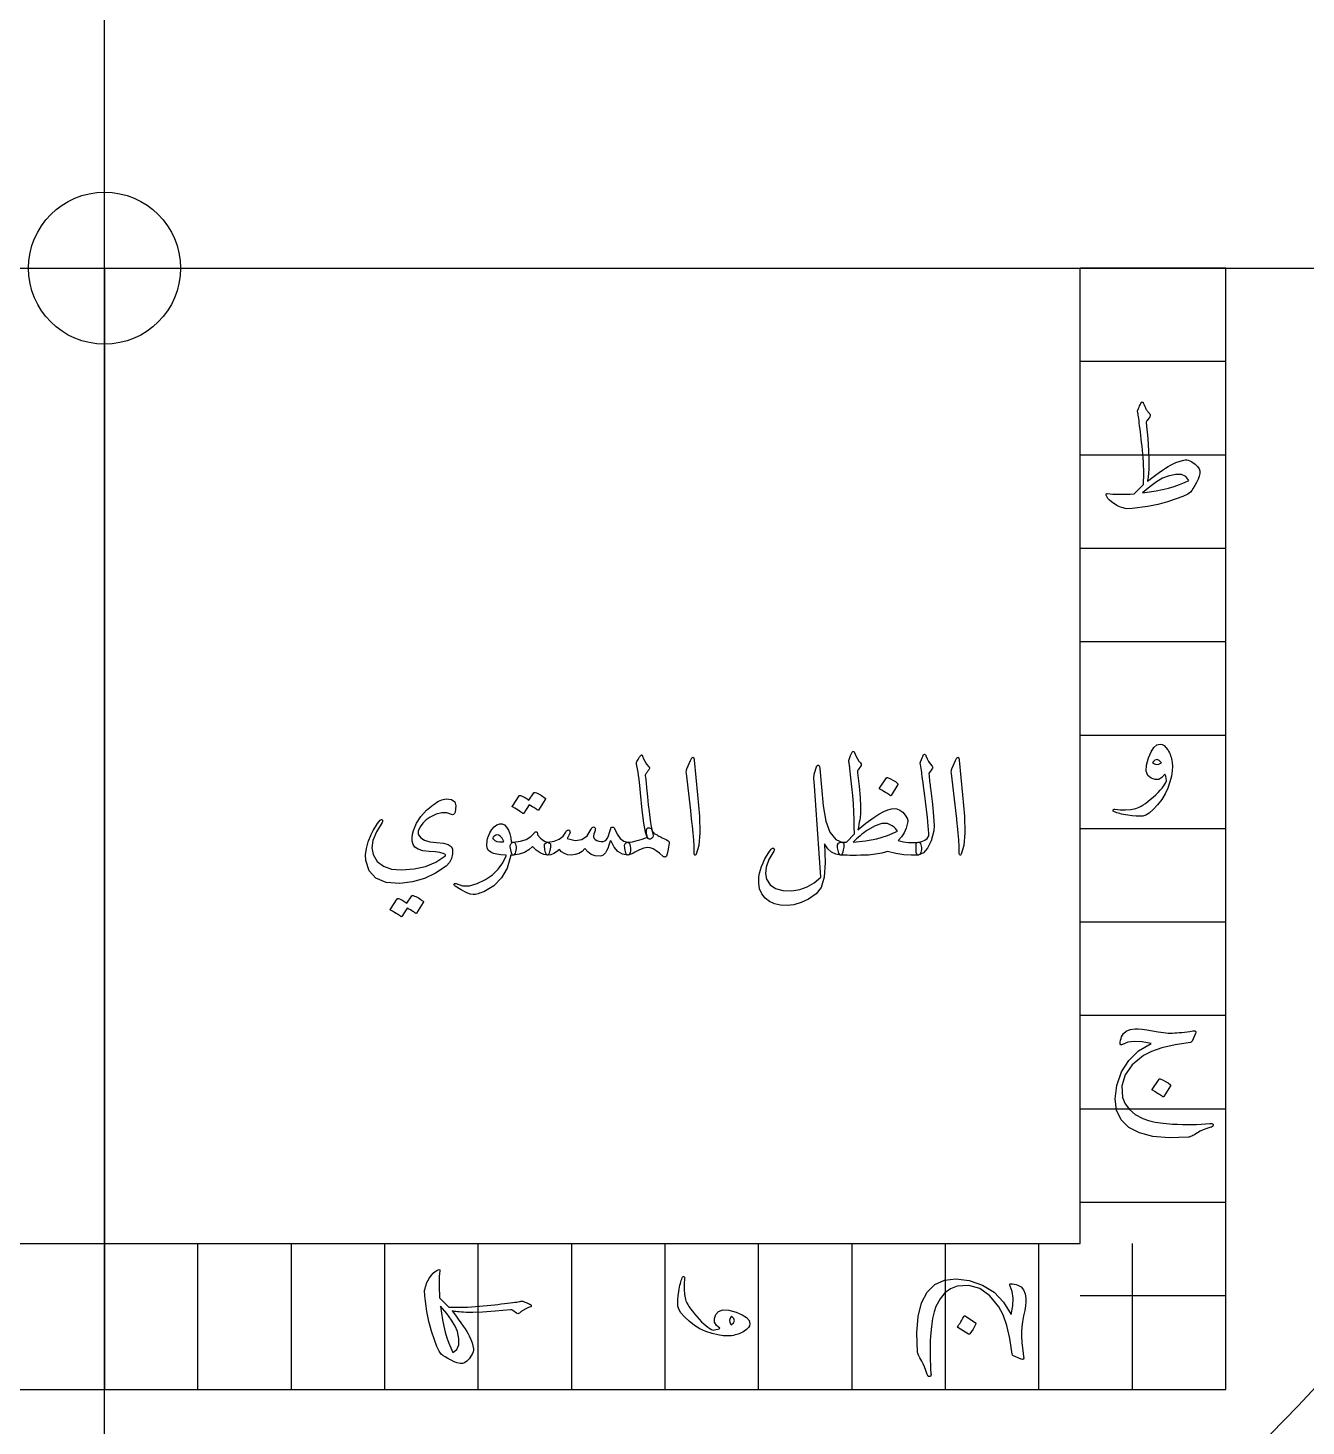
# Model space of a CAD drawing. Header units: millimetres. Extents: x -77 to 77, y -78 to 103.
# Drawn here: x -2.39 to 37.55, y -36.19 to 7.51 of the extents above; entities that cross this region are included whole.
import ezdxf

# ---------------------------------------------------------------- set-up
doc = ezdxf.new("R2010")
doc.units = ezdxf.units.MM
for name, color, linetype in [('CUT_INNER', 6, 'Continuous'), ('CUT_OUTER', 1, 'Continuous'), ('ENGRAVE', 7, 'Continuous'), ('TEXT', 5, 'Continuous')]:
    doc.layers.add(name, color=color, linetype=linetype)

msp = doc.modelspace()

# ---------------------------------------------------------------- linework, layer by layer
at = {"layer": 'CUT_INNER'}
msp.add_circle((0, 0), 2.375, dxfattribs=at)
at = {"layer": 'CUT_OUTER'}
msp.add_arc((0, -0.0003), 77.4997, 178.346942, 3.754487, dxfattribs=at)
at = {"layer": 'ENGRAVE'}
for points in [[(0, -51.5375), (0, 51.5375)], [(-51.5375, 0), (51.5375, 0)], [(-35.0455, 0), (-35.0455, -35.0455), (35.0455, -35.0455), (35.0455, 0)], [(-30.4896, 0), (-30.4896, -30.4896), (30.4896, -30.4896), (30.4896, 0)], [(0, 0), (0, -35.0455)], [(35.0455, 0), (30.4896, 0)], [(35.0455, -2.9205), (30.4896, -2.9205)], [(35.0455, -5.8409), (30.4896, -5.8409)], [(35.0455, -8.7614), (30.4896, -8.7614)], [(35.0455, -11.6818), (30.4896, -11.6818)], [(35.0455, -14.6023), (30.4896, -14.6023)], [(35.0455, -17.5228), (30.4896, -17.5228)], [(35.0455, -20.4432), (30.4896, -20.4432)], [(35.0455, -23.3637), (30.4896, -23.3637)], [(35.0455, -26.2841), (30.4896, -26.2841)], [(35.0455, -29.2046), (30.4896, -29.2046)], [(0, -35.0455), (0, -30.4896)], [(0, -35.0455), (0, -30.4896)], [(2.9205, -35.0455), (2.9205, -30.4896)], [(5.8409, -35.0455), (5.8409, -30.4896)], [(8.7614, -35.0455), (8.7614, -30.4896)], [(11.6818, -35.0455), (11.6818, -30.4896)], [(14.6023, -35.0455), (14.6023, -30.4896)], [(17.5228, -35.0455), (17.5228, -30.4896)], [(20.4432, -35.0455), (20.4432, -30.4896)], [(23.3637, -35.0455), (23.3637, -30.4896)], [(26.2841, -35.0455), (26.2841, -30.4896)], [(29.2046, -35.0455), (29.2046, -30.4896)], [(32.125, -35.0455), (32.125, -30.4896)], [(35.0455, -32.125), (30.4896, -32.125)]]:
    msp.add_lwpolyline(points, dxfattribs=at)
for radius in [75.95, 75.95, 73.9156, 70.1375, 70.1375, 67.1538, 61.6125, 61.6125, 56.575, 56.575, 51.5375, 51.5375]:
    msp.add_circle((0, 0), radius, dxfattribs=at)
at = {"layer": 'TEXT'}
for points in [[(32.2958, -4.4318), (32.3167, -4.3838), (32.3355, -4.3414), (32.352, -4.3045), (32.3663, -4.2731), (32.3782, -4.2474), (32.3873, -4.2279), (32.3936, -4.2144), (32.3972, -4.2069), (32.4046, -4.1973), (32.4137, -4.1904), (32.4245, -4.1863), (32.4369, -4.1849), (32.4471, -4.1865), (32.4556, -4.1915), (32.4625, -4.1998), (32.4677, -4.2113), (32.4909, -4.2676), (32.5118, -4.3172), (32.5306, -4.3601), (32.5471, -4.3965), (32.5566, -4.4125), (32.5675, -4.4296), (32.5797, -4.4478), (32.5934, -4.4671), (32.6087, -4.4874), (32.6259, -4.5089), (32.6451, -4.5315), (32.6661, -4.5552), (32.6794, -4.5792), (32.6838, -4.6026), (32.6794, -4.6255), (32.6661, -4.6478), (32.5824, -4.758), (32.5711, -4.776), (32.5636, -4.7944), (32.56, -4.8134), (32.5603, -4.833), (32.6033, -5.3183), (32.6309, -5.7115), (32.643, -6.0127), (32.6397, -6.2218), (32.6351, -6.2999), (32.6303, -6.3712), (32.6252, -6.4355), (32.6198, -6.493), (32.6142, -6.5438), (32.6083, -6.5883), (32.6021, -6.6265), (32.5956, -6.6583), (32.7274, -6.5575), (32.8497, -6.4665), (32.9622, -6.3855), (33.0651, -6.3144), (33.1581, -6.253), (33.241, -6.2009), (33.3136, -6.1582), (33.376, -6.1248), (33.487, -6.0752), (33.5909, -6.0366), (33.6876, -6.0091), (33.7772, -5.9926), (33.8246, -5.9912), (33.8742, -6.0003), (33.926, -6.0198), (33.98, -6.0499), (34.0869, -6.1256), (34.1652, -6.1987), (34.2148, -6.2689), (34.2357, -6.3365), (34.2343, -6.4117), (34.217, -6.4963), (34.1836, -6.5902), (34.1343, -6.6936), (34.0792, -6.7953), (34.0285, -6.8799), (33.9822, -6.9474), (33.9403, -6.9978), (33.8543, -7.0614), (33.7066, -7.1334), (33.4972, -7.2136), (33.2261, -7.302), (33.0749, -7.3458), (32.9213, -7.3847), (32.7652, -7.4186), (32.6066, -7.4475), (32.4461, -7.4718), (32.2842, -7.4916), (32.1209, -7.507), (31.9563, -7.5181), (31.8961, -7.5059), (31.8389, -7.4916), (31.7848, -7.4751), (31.7336, -7.4563), (31.685, -7.4354), (31.6383, -7.4122), (31.5935, -7.3869), (31.5507, -7.3593), (31.4754, -7.3042), (31.4129, -7.2491), (31.363, -7.194), (31.3258, -7.1389), (31.3054, -7.0931), (31.3016, -7.0617), (31.3142, -7.0446), (31.3435, -7.0419), (31.426, -7.0517), (31.5148, -7.059), (31.6101, -7.0638), (31.7116, -7.0661), (31.8195, -7.066), (31.9337, -7.0634), (32.0543, -7.0583), (32.1812, -7.0507), (32.4721, -6.7641), (32.4775, -6.6489), (32.4804, -6.5327), (32.4808, -6.4153), (32.4788, -6.2968), (32.4745, -6.1769), (32.4683, -6.0554), (32.4602, -5.9322), (32.4501, -5.8074), (32.4388, -5.6838), (32.427, -5.5643), (32.4146, -5.449), (32.4016, -5.3378), (32.3886, -5.2305), (32.3762, -5.1267), (32.3644, -5.0266), (32.3531, -4.93), (32.3425, -4.8406), (32.3327, -4.7619), (32.3238, -4.694), (32.3156, -4.6368), (32.3083, -4.5901), (32.3018, -4.5536), (32.2962, -4.5273), (32.2914, -4.5111), (32.2883, -4.493), (32.2881, -4.4737), (32.2905, -4.4533), (32.2958, -4.4318)], [(33.2393, -6.4952), (33.0687, -6.566), (32.8789, -6.677), (32.6697, -6.8283), (32.4413, -7.0198), (32.6627, -6.9924), (32.8728, -6.9587), (33.0716, -6.9186), (33.2591, -6.8721), (33.4351, -6.8199), (33.5992, -6.7625), (33.7514, -6.6998), (33.8918, -6.6319), (33.7965, -6.5142), (33.6559, -6.4522), (33.4702, -6.4458), (33.2393, -6.4952)], [(16.9408, -16.2442), (16.9686, -16.5219), (16.9948, -16.7688), (17.0193, -16.9849), (17.0422, -17.17), (17.0634, -17.3241), (17.083, -17.4467), (17.1009, -17.5379), (17.1171, -17.5977), (17.1408, -17.6749), (17.1458, -17.7388), (17.132, -17.7895), (17.0995, -17.827), (17.0595, -17.8476), (17.0234, -17.8479), (16.9912, -17.8278), (16.9628, -17.7873), (16.9129, -17.6327), (16.8603, -17.3497), (16.8049, -16.9383), (16.7468, -16.3985), (16.7261, -16.1662), (16.7082, -15.9807), (16.693, -15.8421), (16.6806, -15.7504), (16.6321, -15.5475), (16.6258, -15.5117), (16.6244, -15.4792), (16.628, -15.45), (16.6366, -15.4241), (16.6743, -15.3607), (16.7038, -15.3117), (16.725, -15.2769), (16.738, -15.2565), (16.7644, -15.2265), (16.7865, -15.2158), (16.8041, -15.2243), (16.8173, -15.2521), (16.8413, -15.331), (16.8824, -15.4131), (16.9405, -15.4985), (17.0157, -15.5872), (17.0295, -15.6049), (17.0356, -15.6225), (17.0339, -15.6401), (17.0245, -15.6578), (17.0095, -15.6791), (16.9953, -15.6991), (16.982, -15.7177), (16.9694, -15.7349), (16.9577, -15.7508), (16.9468, -15.7652), (16.9368, -15.7783), (16.9275, -15.79), (16.9143, -15.8099), (16.9055, -15.8297), (16.9011, -15.8496), (16.9011, -15.8694), (16.9069, -15.9127), (16.9154, -15.9895), (16.9267, -16.1), (16.9408, -16.2442)], [(18.312, -15.3888), (18.3541, -15.3073), (18.388, -15.2786), (18.4136, -15.3028), (18.431, -15.38), (18.5324, -16.4602), (18.5927, -17.1232), (18.6062, -17.6528), (18.5729, -18.0491), (18.4927, -18.312), (18.4781, -18.3334), (18.4652, -18.345), (18.4539, -18.3467), (18.4442, -18.3384), (18.4365, -18.3255), (18.431, -18.3086), (18.4277, -18.288), (18.4266, -18.2635), (18.4266, -18.0725), (18.4178, -17.87), (18.4001, -17.6558), (18.3737, -17.4302), (18.3679, -17.3712), (18.3505, -17.2119), (18.3216, -16.9523), (18.2811, -16.5925), (18.1841, -15.7944), (18.1819, -15.752), (18.1841, -15.7129), (18.1907, -15.6771), (18.2017, -15.6445)], [(24.4757, -18.237), (24.2988, -18.2855), (24.0987, -18.3208), (23.8755, -18.3428), (23.6291, -18.3516), (23.5056, -18.3533), (23.3949, -18.3538), (23.2972, -18.3533), (23.2125, -18.3516), (23.1407, -18.3494), (23.0819, -18.3472), (23.036, -18.345), (23.0031, -18.3428), (22.9857, -18.3332), (22.9689, -18.3131), (22.9526, -18.2825), (22.9369, -18.2414), (22.9064, -18.1171), (22.9072, -18.0265), (22.9394, -17.9694), (23.0031, -17.946), (23.1927, -17.9416), (23.4352, -17.6815), (23.4349, -17.4643), (23.4296, -17.2362), (23.4194, -16.997), (23.4043, -16.7468), (23.3842, -16.4858), (23.3591, -16.2144), (23.3291, -15.9325), (23.2941, -15.6401), (23.2898, -15.5982), (23.2858, -15.5608), (23.2821, -15.5277), (23.2786, -15.499), (23.2752, -15.4748), (23.2715, -15.455), (23.2675, -15.4395), (23.2632, -15.4285), (23.2632, -15.3866), (23.2808, -15.3227), (23.3161, -15.2367), (23.369, -15.1287), (23.3762, -15.1171), (23.3844, -15.1088), (23.3938, -15.1039), (23.4043, -15.1022), (23.4148, -15.1042), (23.4241, -15.11), (23.4324, -15.1196), (23.4396, -15.1331), (23.4859, -15.243), (23.5321, -15.3348), (23.5784, -15.4084), (23.6247, -15.4638), (23.6446, -15.4891), (23.6512, -15.5167), (23.6446, -15.5464), (23.6247, -15.5784), (23.5498, -15.6754), (23.5407, -15.6914), (23.5355, -15.7129), (23.5341, -15.7399), (23.5366, -15.7724), (23.5853, -16.189), (23.617, -16.5396), (23.6316, -16.8239), (23.6291, -17.0422), (23.6258, -17.0812), (23.6203, -17.1276), (23.6126, -17.1815), (23.6027, -17.2428), (23.5908, -17.3113), (23.5773, -17.3866), (23.5622, -17.4689), (23.5454, -17.558), (23.7992, -17.3516), (24.0182, -17.1866), (24.2026, -17.0628), (24.3522, -16.9804), (24.482, -16.9273), (24.5936, -16.8956), (24.687, -16.8854), (24.7622, -16.8967), (24.8606, -16.9377), (24.9485, -17.0036), (25.026, -17.0943), (25.0929, -17.2097), (25.1017, -17.2326), (25.1061, -17.2615), (25.1061, -17.2965), (25.1017, -17.3376), (25.0599, -17.4993), (24.9959, -17.6451), (24.9099, -17.7749), (24.8019, -17.8887), (24.8851, -17.9089), (24.9673, -17.9256), (25.0483, -17.9387), (25.1282, -17.9482), (25.207, -17.9539), (25.2847, -17.9554), (25.3613, -17.9528), (25.4368, -17.946), (25.4649, -17.9477), (25.4875, -17.9614), (25.5046, -17.9873), (25.5162, -18.0254), (25.5308, -18.105), (25.5349, -18.172), (25.5286, -18.2263), (25.5118, -18.2679), (25.4889, -18.3007), (25.4688, -18.3241), (25.4514, -18.3381), (25.4368, -18.3428), (25.2147, -18.3494), (24.9805, -18.334), (24.7341, -18.2965), (24.4757, -18.237)], [(25.5029, -15.4329), (25.5327, -15.361), (25.5559, -15.3039), (25.5724, -15.2618), (25.5823, -15.2345), (25.59, -15.2171), (25.5999, -15.2047), (25.6121, -15.1973), (25.6264, -15.1948), (25.6427, -15.1976), (25.6562, -15.2058), (25.6669, -15.2196), (25.6749, -15.2389), (25.7115, -15.3334), (25.7554, -15.4186), (25.8063, -15.4944), (25.8645, -15.5608), (25.8807, -15.582), (25.8854, -15.606), (25.8785, -15.6327), (25.8601, -15.6622), (25.7631, -15.7989), (25.7697, -15.86), (25.7763, -15.9201), (25.7829, -15.9791), (25.7895, -16.0369), (25.7961, -16.0937), (25.8028, -16.1494), (25.8094, -16.2039), (25.816, -16.2574), (25.8769, -16.7523), (25.9141, -17.1392), (25.9276, -17.418), (25.9174, -17.5889), (25.8342, -17.8989), (25.7256, -18.1279), (25.5917, -18.2759), (25.4324, -18.3428), (25.428, -18.3428), (25.4236, -18.3428), (25.4192, -18.3428), (25.4148, -18.3428), (25.3886, -18.318), (25.3718, -18.2612), (25.3643, -18.1725), (25.3663, -18.0518), (25.3704, -18.0072), (25.3828, -17.9747), (25.4035, -17.9543), (25.4324, -17.946), (25.5443, -17.9237), (25.6374, -17.8832), (25.7118, -17.8245), (25.7675, -17.7476), (25.7638, -17.6553), (25.757, -17.5503), (25.7472, -17.4326), (25.7344, -17.3023), (25.7189, -17.1598), (25.7008, -17.0058), (25.6803, -16.8402), (25.6573, -16.663), (25.636, -16.4889), (25.6165, -16.3323), (25.5986, -16.1935), (25.5823, -16.0722), (25.5683, -15.9686), (25.557, -15.8826), (25.5484, -15.8143), (25.5426, -15.7636), (25.4985, -15.5123), (25.4972, -15.4875), (25.4974, -15.466), (25.4994, -15.4478), (25.5029, -15.4329)], [(26.5964, -15.3888), (26.6385, -15.3073), (26.6724, -15.2786), (26.6981, -15.3028), (26.7154, -15.38), (26.8168, -16.4602), (26.8772, -17.1232), (26.8907, -17.6528), (26.8573, -18.0491), (26.7771, -18.312), (26.7625, -18.3334), (26.7496, -18.345), (26.7383, -18.3467), (26.7286, -18.3384), (26.7209, -18.3255), (26.7154, -18.3086), (26.7121, -18.288), (26.711, -18.2635), (26.711, -18.0725), (26.7022, -17.87), (26.6845, -17.6558), (26.6581, -17.4302), (26.6523, -17.3712), (26.6349, -17.2119), (26.606, -16.9523), (26.5655, -16.5925), (26.4685, -15.7944), (26.4663, -15.752), (26.4685, -15.7129), (26.4751, -15.6771), (26.4861, -15.6445)], [(32.6309, -15.3006), (32.7113, -15.1138), (32.7984, -14.981), (32.8921, -14.9022), (32.9924, -14.8774), (33.0552, -14.8884), (33.1158, -14.9215), (33.1743, -14.9766), (33.2305, -15.0537), (33.2575, -15.0984), (33.2812, -15.1441), (33.3016, -15.191), (33.3187, -15.2389), (33.3333, -15.2882), (33.3462, -15.3392), (33.3575, -15.3918), (33.3672, -15.4461), (33.3763, -15.5671), (33.3683, -15.7096), (33.3432, -15.8735), (33.301, -16.059), (33.2387, -16.251), (33.1533, -16.4348), (33.0448, -16.6104), (32.913, -16.7776), (32.775, -16.9234), (32.6518, -17.03), (32.5435, -17.0976), (32.4501, -17.1259), (32.3548, -17.1309), (32.2451, -17.1281), (32.1211, -17.1177), (31.9827, -17.0995), (31.9126, -17.0881), (31.8477, -17.0758), (31.7881, -17.0627), (31.7336, -17.0488), (31.6842, -17.0346), (31.6394, -17.0207), (31.5993, -17.007), (31.5639, -16.9937), (31.543, -16.9821), (31.5286, -16.9694), (31.5209, -16.9556), (31.5198, -16.9408), (31.5267, -16.9259), (31.5385, -16.9165), (31.5554, -16.9127), (31.5771, -16.9143), (31.7471, -16.9308), (31.9133, -16.932), (32.0756, -16.9176), (32.2341, -16.8879), (32.283, -16.8727), (32.3371, -16.8493), (32.3965, -16.8176), (32.4611, -16.7776), (32.531, -16.7294), (32.6061, -16.6729), (32.6864, -16.6082), (32.772, -16.5351), (32.8557, -16.4596), (32.9307, -16.3874), (32.9968, -16.3186), (33.0541, -16.253), (33.1023, -16.1904), (33.1412, -16.1306), (33.1707, -16.0736), (33.1908, -16.0193), (33.1792, -15.9372), (33.1666, -15.876), (33.1528, -15.8358), (33.1379, -15.8165), (33.0483, -15.922), (32.9472, -15.9785), (32.8345, -15.986), (32.7102, -15.9443), (32.6077, -15.8545), (32.5603, -15.7173), (32.568, -15.5327), (32.6309, -15.3006)], [(22.4652, -16.8085), (22.5437, -17.2825), (22.6735, -17.633), (22.8545, -17.86), (23.0868, -17.9636), (23.1017, -17.9857), (23.1067, -18.0298), (23.1017, -18.0959), (23.0868, -18.1841), (23.072, -18.2535), (23.0538, -18.3031), (23.0323, -18.3329), (23.0075, -18.3428), (22.857, -18.3208), (22.7231, -18.2546), (22.6057, -18.1444), (22.5049, -17.9901), (22.5283, -18.5743), (22.4927, -19.0306), (22.3982, -19.3591), (22.2447, -19.5597), (22.0011, -19.7181), (21.7686, -19.8319), (21.547, -19.9011), (21.3365, -19.9256), (21.1262, -19.9143), (20.9408, -19.8716), (20.7801, -19.7975), (20.6443, -19.692), (20.5398, -19.5591), (20.4734, -19.4032), (20.4451, -19.2241), (20.4547, -19.0218), (20.4741, -18.9138), (20.5015, -18.8058), (20.537, -18.6977), (20.5804, -18.5897), (20.632, -18.4817), (20.6922, -18.3737), (20.761, -18.2657), (20.8383, -18.1576), (20.8499, -18.1461), (20.8625, -18.1378), (20.8763, -18.1328), (20.8912, -18.1312), (20.9036, -18.1328), (20.9143, -18.1378), (20.9234, -18.1461), (20.9309, -18.1576), (20.935, -18.1717), (20.9342, -18.1874), (20.9284, -18.2048), (20.9176, -18.2238), (20.7664, -18.4853), (20.6785, -18.7187), (20.6539, -18.924), (20.6928, -19.1012), (20.8066, -19.2723), (20.9761, -19.3888), (21.2012, -19.4508), (21.482, -19.4583), (21.7305, -19.4186), (21.9648, -19.3348), (22.1847, -19.207), (22.3902, -19.035), (22.1786, -16.0369), (22.1739, -15.9653), (22.1731, -15.9047), (22.1761, -15.8551), (22.183, -15.8165), (22.2668, -15.5519), (22.2987, -15.5294), (22.3241, -15.5365), (22.3428, -15.5734), (22.355, -15.6401)], [(33.0321, -15.4638), (32.967, -15.385), (32.8998, -15.3558), (32.8304, -15.3761), (32.7587, -15.4461), (32.8171, -15.4935), (32.8822, -15.5123), (32.9538, -15.5023), (33.0321, -15.4638)], [(24.4404, -15.9311), (24.4459, -15.9256), (24.4536, -15.9223), (24.4635, -15.9212), (24.4757, -15.9223), (24.5614, -15.957), (24.6421, -15.9995), (24.7179, -16.0496), (24.7887, -16.1075), (24.7956, -16.1163), (24.7986, -16.1251), (24.7978, -16.1339), (24.7931, -16.1427), (24.5859, -16.4778), (24.5782, -16.4858), (24.5683, -16.4877), (24.5561, -16.4836), (24.5418, -16.4734), (24.5294, -16.4646), (24.5098, -16.4514), (24.4831, -16.4337), (24.4492, -16.4117), (24.4076, -16.3852), (24.3577, -16.3544), (24.2996, -16.3191), (24.2332, -16.2794), (24.2244, -16.2728), (24.2199, -16.2662), (24.2199, -16.2596), (24.2244, -16.253)], [(10.8432, -17.073), (10.7005, -17.0254), (10.5412, -17.0234), (10.3654, -17.0673), (10.173, -17.1568), (10.051, -17.2422), (9.9493, -17.3442), (9.868, -17.4627), (9.8071, -17.5977), (9.801, -17.6247), (9.8005, -17.6528), (9.8054, -17.682), (9.8159, -17.7123), (9.8859, -17.8066), (10.0033, -17.8777), (10.1681, -17.9256), (10.3803, -17.9504), (10.5897, -17.9727), (10.7418, -18.0132), (10.8366, -18.0719), (10.8741, -18.1488), (10.8782, -18.3097), (10.8465, -18.453), (10.779, -18.5787), (10.6757, -18.6867), (10.3475, -18.9107), (9.9978, -19.0758), (9.6266, -19.1819), (9.2339, -19.229), (8.8052, -19.1993), (8.4844, -19.0703), (8.2717, -18.8421), (8.167, -18.5148), (8.1609, -18.3351), (8.1868, -18.14), (8.2447, -17.9295), (8.3345, -17.7035), (8.3658, -17.6407), (8.3979, -17.5801), (8.4308, -17.5216), (8.4646, -17.4654), (8.4994, -17.4111), (8.5357, -17.3585), (8.5733, -17.3075), (8.6123, -17.2582), (8.6332, -17.2378), (8.6519, -17.2296), (8.6685, -17.2334), (8.6828, -17.2494), (8.6908, -17.2692), (8.6927, -17.2891), (8.6886, -17.3089), (8.6784, -17.3288), (8.4971, -17.6208), (8.3896, -17.8843), (8.356, -18.1191), (8.3962, -18.3252), (8.5257, -18.5423), (8.7159, -18.6955), (8.9666, -18.7848), (9.278, -18.8102), (9.677, -18.7785), (10.0364, -18.6966), (10.356, -18.5646), (10.636, -18.3825), (10.6528, -18.3671), (10.6591, -18.3516), (10.655, -18.3362), (10.6404, -18.3208), (10.5811, -18.2921), (10.4784, -18.2679), (10.332, -18.248), (10.1422, -18.2326), (9.949, -18.2089), (9.8016, -18.1643), (9.6999, -18.0987), (9.644, -18.0121), (9.6181, -17.9105), (9.6109, -17.8038), (9.6225, -17.6922), (9.6528, -17.5757), (9.7511, -17.3467), (9.8876, -17.1359), (10.062, -16.9432), (10.2744, -16.7688), (10.3309, -16.7275), (10.3858, -16.6917), (10.4389, -16.6614), (10.4905, -16.6366), (10.5401, -16.617), (10.5875, -16.6024), (10.6327, -16.5927), (10.6757, -16.5881), (10.8437, -16.6038), (10.9468, -16.6773), (10.9848, -16.8088), (10.9578, -16.9981), (10.9374, -17.0491), (10.9115, -17.0785), (10.8801, -17.0865), (10.8432, -17.073)], [(13.4224, -16.3941), (13.4279, -16.3885), (13.4357, -16.3852), (13.4456, -16.3841), (13.4577, -16.3852), (13.5011, -16.4015), (13.5431, -16.4194), (13.5838, -16.439), (13.623, -16.4602), (13.6612, -16.4833), (13.6985, -16.5087), (13.735, -16.5362), (13.7707, -16.566), (13.7776, -16.5751), (13.7807, -16.5847), (13.7798, -16.5949), (13.7751, -16.6057), (13.5635, -16.9408), (13.5577, -16.9452), (13.5492, -16.9452), (13.5379, -16.9408), (13.5238, -16.932), (13.5142, -16.9238), (13.4985, -16.9127), (13.4767, -16.8985), (13.4489, -16.8812), (13.4147, -16.8607), (13.3739, -16.8366), (13.3265, -16.8089), (13.2725, -16.7776), (13.105, -17.0378), (13.0973, -17.0458), (13.0873, -17.0477), (13.0752, -17.0436), (13.0609, -17.0334), (13.0485, -17.0245), (13.0289, -17.0113), (13.0022, -16.9937), (12.9683, -16.9716), (12.9267, -16.9452), (12.8768, -16.9143), (12.8187, -16.879), (12.7523, -16.8394), (12.7454, -16.8327), (12.7423, -16.8261), (12.7432, -16.8195), (12.7479, -16.8129), (12.9639, -16.4911), (12.9694, -16.4855), (12.9771, -16.4822), (12.987, -16.4811), (12.9992, -16.4822), (13.0361, -16.4942), (13.0719, -16.5081), (13.1066, -16.524), (13.1403, -16.5418), (13.1728, -16.5612), (13.2042, -16.582), (13.2345, -16.6042), (13.2637, -16.6277)], [(12.6861, -18.3913), (12.5828, -18.7542), (12.4095, -19.0582), (12.1662, -19.3031), (11.8528, -19.4891), (11.809, -19.508), (11.7658, -19.525), (11.7231, -19.54), (11.6809, -19.5531), (11.6396, -19.564), (11.5993, -19.5724), (11.5602, -19.5783), (11.5222, -19.5817), (11.4274, -19.5682), (11.3017, -19.5189), (11.1452, -19.4338), (10.9578, -19.3128), (10.9377, -19.2954), (10.9259, -19.2786), (10.9223, -19.2624), (10.927, -19.2466), (10.9374, -19.2345), (10.9512, -19.229), (10.9683, -19.2301), (10.9887, -19.2378), (11.1835, -19.3009), (11.402, -19.3007), (11.6442, -19.237), (11.9102, -19.11), (12.1273, -18.9625), (12.307, -18.7892), (12.4492, -18.59), (12.5539, -18.3649), (12.553, -18.3569), (12.5506, -18.3505), (12.5464, -18.3458), (12.5406, -18.3428), (12.3888, -18.334), (12.2596, -18.3164), (12.1529, -18.2899), (12.0689, -18.2546), (12.0038, -18.2001), (11.9631, -18.1246), (11.9465, -18.0281), (11.9542, -17.9107), (11.9567, -17.8952), (11.9598, -17.8793), (11.9633, -17.8632), (11.9675, -17.8468), (11.9722, -17.8299), (11.9774, -17.8121), (11.9832, -17.7935), (11.9895, -17.7741), (12.0413, -17.6481), (12.1042, -17.5437), (12.178, -17.4607), (12.2629, -17.3993), (12.3497, -17.3657), (12.4293, -17.3662), (12.5018, -17.401), (12.5671, -17.4698), (12.6241, -17.5657), (12.6674, -17.6771), (12.6969, -17.8038), (12.7126, -17.946), (12.7213, -17.9459), (12.7297, -17.9455), (12.7378, -17.9448), (12.7457, -17.9438), (12.7535, -17.9428), (12.7616, -17.9422), (12.77, -17.9417), (12.7787, -17.9416), (12.8085, -17.9479), (12.8316, -17.967), (12.8482, -17.9986), (12.8581, -18.043), (12.8622, -18.0918), (12.8614, -18.1411), (12.8556, -18.191), (12.8449, -18.2414), (12.8308, -18.2858), (12.8151, -18.3175), (12.7977, -18.3365), (12.7787, -18.3428), (12.6949, -18.3428), (12.6944, -18.3508), (12.6927, -18.3616), (12.69, -18.3751), (12.6861, -18.3913)], [(14.4144, -17.6286), (14.4282, -17.6046), (14.4431, -17.5856), (14.4591, -17.5715), (14.4762, -17.5624), (14.4933, -17.5588), (14.5092, -17.5613), (14.5241, -17.5699), (14.5379, -17.5845), (14.5475, -17.604), (14.55, -17.6275), (14.5453, -17.6547), (14.5335, -17.6859), (14.5248, -17.7016), (14.5164, -17.7178), (14.5083, -17.7347), (14.5004, -17.752), (14.4923, -17.7697), (14.4833, -17.7873), (14.4735, -17.8049), (14.4629, -17.8226), (14.7096, -17.8857), (14.916, -17.8589), (15.0821, -17.7424), (15.2081, -17.536), (15.2216, -17.512), (15.2356, -17.493), (15.2502, -17.4789), (15.2654, -17.4698), (15.2825, -17.466), (15.2984, -17.4676), (15.3133, -17.4748), (15.3271, -17.4875), (15.3373, -17.5046), (15.3414, -17.525), (15.3395, -17.5487), (15.3315, -17.5757), (15.3089, -17.641), (15.294, -17.6958), (15.2869, -17.7402), (15.2874, -17.7741), (15.3026, -17.8223), (15.3348, -17.8611), (15.3841, -17.8906), (15.4505, -17.9107), (15.5227, -17.9196), (15.585, -17.9151), (15.6374, -17.8975), (15.6798, -17.8666), (15.7167, -17.8162), (15.7526, -17.7399), (15.7873, -17.6377), (15.8209, -17.5095), (15.8259, -17.4941), (15.8363, -17.4831), (15.8523, -17.4765), (15.8738, -17.4743), (15.8958, -17.4765), (15.9135, -17.4831), (15.9267, -17.4941), (15.9355, -17.5095), (16.0215, -17.6906), (16.1207, -17.8237), (16.2331, -17.9088), (16.3588, -17.946), (16.385, -17.957), (16.4062, -17.9813), (16.4224, -18.0188), (16.4337, -18.0695), (16.4417, -18.1243), (16.4437, -18.1742), (16.4395, -18.2191), (16.4293, -18.259), (16.415, -18.2957), (16.3985, -18.3219), (16.3797, -18.3376), (16.3588, -18.3428), (16.1901, -18.3155), (16.0458, -18.2337), (15.9256, -18.0973), (15.8297, -17.9063), (15.825, -17.8964), (15.8198, -17.8931), (15.814, -17.8964), (15.8077, -17.9063), (15.7669, -18.0317), (15.7283, -18.1345), (15.6919, -18.2147), (15.6578, -18.2723), (15.6206, -18.3133), (15.5795, -18.3439), (15.5346, -18.364), (15.4858, -18.3737), (15.3389, -18.364), (15.2114, -18.3219), (15.1031, -18.2472), (15.0141, -18.14), (14.9231, -18.2287), (14.8223, -18.2921), (14.7115, -18.3301), (14.5908, -18.3428), (14.4748, -18.3321), (14.3737, -18.2998), (14.2874, -18.2461), (14.216, -18.1709), (14.1287, -18.2461), (14.0386, -18.2998), (13.9457, -18.3321), (13.8501, -18.3428), (13.8123, -18.3244), (13.7829, -18.269), (13.7616, -18.1767), (13.7487, -18.0474), (13.7534, -18.008), (13.7718, -17.978), (13.8041, -17.9573), (13.8501, -17.946), (14.049, -17.9146), (14.2094, -17.8512), (14.3312, -17.7559), (14.4144, -17.6286)], [(24.6212, -17.4302), (24.4688, -17.3607), (24.2894, -17.3596), (24.083, -17.4269), (23.8496, -17.5624), (23.7886, -17.6051), (23.7289, -17.6495), (23.6706, -17.6955), (23.6137, -17.7432), (23.5582, -17.792), (23.504, -17.8413), (23.4513, -17.8912), (23.3999, -17.9416), (23.7824, -17.9036), (24.1406, -17.8336), (24.4746, -17.7316), (24.7843, -17.5977), (24.7576, -17.5575), (24.7215, -17.5161), (24.676, -17.4737), (24.6212, -17.4302)], [(12.4745, -17.8975), (12.4282, -17.8168), (12.3775, -17.7597), (12.3224, -17.7264), (12.2629, -17.7167), (12.2273, -17.7261), (12.1956, -17.741), (12.1678, -17.7614), (12.1438, -17.7873), (12.1361, -17.8011), (12.135, -17.8159), (12.1405, -17.8319), (12.1526, -17.849), (12.1981, -17.889), (12.264, -17.9162), (12.3502, -17.9309), (12.4569, -17.9328), (12.4679, -17.9306), (12.4745, -17.924), (12.4767, -17.9129), (12.4745, -17.8975)], [(13.8501, -17.946), (13.8851, -17.9573), (13.9107, -17.9692), (13.927, -17.9816), (13.9339, -17.9945), (13.9372, -18.0143), (13.9383, -18.0386), (13.9372, -18.0673), (13.9339, -18.1003), (13.9171, -18.2064), (13.8975, -18.2822), (13.8752, -18.3277), (13.8501, -18.3428), (13.7311, -18.326), (13.612, -18.2756), (13.493, -18.1915), (13.3739, -18.0739), (13.2604, -18.1816), (13.1226, -18.2624), (12.9606, -18.3161), (12.7743, -18.3428), (12.7542, -18.3387), (12.7379, -18.3263), (12.7255, -18.3056), (12.717, -18.2767), (12.6817, -18.0915), (12.6779, -18.0708), (12.6795, -18.0485), (12.6867, -18.0245), (12.6994, -17.9989), (12.714, -17.9791), (12.7313, -17.9636), (12.7514, -17.9526), (12.7743, -17.946), (12.997, -17.9129), (13.1799, -17.8534), (13.3232, -17.7674), (13.4268, -17.655), (13.439, -17.6396), (13.4533, -17.6286), (13.4698, -17.622), (13.4886, -17.6197), (13.5059, -17.6222), (13.5183, -17.6297), (13.5258, -17.6421), (13.5282, -17.6594), (13.5288, -17.676), (13.5304, -17.6903), (13.5332, -17.7024), (13.5371, -17.7123), (13.6112, -17.8013), (13.6881, -17.87), (13.7677, -17.9182), (13.8501, -17.946)], [(16.976, -17.4963), (17.0278, -17.4919), (17.0686, -17.5051), (17.0984, -17.536), (17.1171, -17.5845), (17.1257, -17.6084), (17.1425, -17.6319), (17.1676, -17.6547), (17.2009, -17.6771), (17.2218, -17.6888), (17.245, -17.7019), (17.2703, -17.7163), (17.2979, -17.7322), (17.3277, -17.7488), (17.3596, -17.7658), (17.3938, -17.783), (17.4302, -17.8005), (17.4979, -17.8333), (17.5514, -17.8611), (17.5905, -17.884), (17.6153, -17.9019), (17.6321, -17.9176), (17.6429, -17.9339), (17.6476, -17.9507), (17.6462, -17.9681), (17.6277, -18.0998), (17.6076, -18.2128), (17.5859, -18.307), (17.5624, -18.3825), (17.5564, -18.3921), (17.547, -18.399), (17.5343, -18.4032), (17.5183, -18.4045), (17.4982, -18.4037), (17.482, -18.4012), (17.4696, -18.3971), (17.461, -18.3913), (17.3497, -18.288), (17.245, -18.2072), (17.1469, -18.1491), (17.0554, -18.1135), (16.9628, -18.1058), (16.8526, -18.1268), (16.7247, -18.1764), (16.5792, -18.2546), (16.509, -18.2932), (16.4481, -18.3208), (16.3965, -18.3373), (16.3544, -18.3428), (16.334, -18.3392), (16.3169, -18.3285), (16.3031, -18.3106), (16.2927, -18.2855), (16.2568, -18.1419), (16.2552, -18.0375), (16.2877, -17.9722), (16.3544, -17.946), (16.4257, -17.9377), (16.4988, -17.9262), (16.5734, -17.9113), (16.6498, -17.8931), (16.7275, -17.8713), (16.8063, -17.8457), (16.8862, -17.8162), (16.9672, -17.7829), (16.9413, -17.6641), (16.9342, -17.5768), (16.9457, -17.5208), (16.976, -17.4963)], [(9.6087, -19.617), (9.6142, -19.6115), (9.6219, -19.6082), (9.6318, -19.6071), (9.644, -19.6082), (9.6874, -19.6244), (9.7294, -19.6424), (9.77, -19.6619), (9.8093, -19.6831), (9.8475, -19.7063), (9.8848, -19.7316), (9.9213, -19.7592), (9.957, -19.789), (9.9639, -19.798), (9.9669, -19.8077), (9.9661, -19.8179), (9.9614, -19.8286), (9.7498, -20.1637), (9.744, -20.1681), (9.7354, -20.1681), (9.7241, -20.1637), (9.7101, -20.1549), (9.7004, -20.1468), (9.6847, -20.1356), (9.663, -20.1214), (9.6351, -20.1042), (9.601, -20.0837), (9.5602, -20.0595), (9.5128, -20.0319), (9.4588, -20.0006), (9.2912, -20.2607), (9.2835, -20.2687), (9.2736, -20.2706), (9.2615, -20.2665), (9.2472, -20.2563), (9.2348, -20.2475), (9.2152, -20.2343), (9.1885, -20.2166), (9.1546, -20.1946), (9.113, -20.1681), (9.0631, -20.1373), (9.0049, -20.102), (8.9385, -20.0623), (8.9316, -20.0557), (8.9286, -20.0491), (8.9294, -20.0425), (8.9341, -20.0359), (9.1502, -19.714), (9.1557, -19.7085), (9.1634, -19.7052), (9.1733, -19.7041), (9.1854, -19.7052), (9.2224, -19.7172), (9.2582, -19.7311), (9.2929, -19.7469), (9.3265, -19.7647), (9.359, -19.7841), (9.3904, -19.8049), (9.4208, -19.8271), (9.45, -19.8507)], [(34.1012, -23.9209), (33.9954, -24.159), (33.9858, -24.1747), (33.9745, -24.1866), (33.9615, -24.1946), (33.9469, -24.1987), (33.4578, -24.2758), (33.0486, -24.3706), (32.7193, -24.4831), (32.4699, -24.6131), (32.1203, -24.8983), (31.8957, -25.2116), (31.7962, -25.5531), (31.8218, -25.9226), (31.8995, -26.1226), (32.0312, -26.2996), (32.217, -26.4533), (32.4567, -26.5839), (32.6251, -26.6424), (32.8348, -26.6897), (33.0858, -26.7261), (33.3782, -26.7515), (33.5336, -26.7589), (33.6868, -26.7636), (33.8378, -26.7655), (33.9866, -26.7647), (34.1327, -26.7614), (34.2754, -26.7559), (34.4148, -26.7482), (34.551, -26.7382), (34.5829, -26.736), (34.6083, -26.7382), (34.627, -26.7449), (34.6391, -26.7559), (34.6458, -26.7694), (34.648, -26.7834), (34.6458, -26.798), (34.6391, -26.8132), (34.6343, -26.8213), (34.6287, -26.8281), (34.6222, -26.8335), (34.6149, -26.8374), (34.607, -26.8409), (34.5989, -26.8446), (34.5905, -26.8486), (34.5818, -26.8529), (34.4548, -26.8934), (34.3426, -26.9355), (34.2454, -26.9794), (34.163, -27.0248), (34.1102, -27.0576), (34.0621, -27.0855), (34.0187, -27.1083), (33.98, -27.1262), (33.9465, -27.14), (33.9188, -27.1505), (33.8969, -27.1576), (33.8808, -27.1615), (33.2779, -27.1838), (32.7653, -27.1406), (32.3432, -27.0317), (32.0114, -26.8573), (31.7717, -26.6181), (31.63, -26.3194), (31.5865, -25.9612), (31.6411, -25.5434), (31.7854, -25.1226), (32.0114, -24.7641), (32.3189, -24.4679), (32.708, -24.234), (32.4325, -24.1813), (32.1922, -24.1689), (31.9872, -24.1968), (31.8174, -24.2648), (31.8025, -24.2703), (31.7888, -24.2736), (31.7761, -24.2747), (31.7645, -24.2736), (31.7549, -24.2701), (31.748, -24.2637), (31.7438, -24.2546), (31.7425, -24.2428), (31.7485, -24.1879), (31.7579, -24.1337), (31.7706, -24.0799), (31.7866, -24.0267), (31.8428, -23.9234), (31.932, -23.8471), (32.0544, -23.7978), (32.2098, -23.7754), (32.3082, -23.7763), (32.4314, -23.7876), (32.5793, -23.8093), (32.7521, -23.8416), (32.9304, -23.8738), (33.0949, -23.8956), (33.2456, -23.9069), (33.3826, -23.9077), (33.4484, -23.9048), (33.5182, -23.9005), (33.5917, -23.8949), (33.6692, -23.8879), (33.7505, -23.8792), (33.8356, -23.8686), (33.9246, -23.856), (34.0175, -23.8416), (34.0707, -23.8399), (34.1024, -23.8526), (34.1125, -23.8796), (34.1012, -23.9209)], [(32.9637, -25.3494), (32.9693, -25.3439), (32.977, -25.3406), (32.9869, -25.3395), (32.999, -25.3406), (33.0847, -25.3753), (33.1655, -25.4178), (33.2412, -25.4679), (33.312, -25.5258), (33.3189, -25.5346), (33.322, -25.5434), (33.3211, -25.5522), (33.3165, -25.5611), (33.1092, -25.8961), (33.1015, -25.9041), (33.0916, -25.9061), (33.0795, -25.9019), (33.0651, -25.8917), (33.0527, -25.8829), (33.0332, -25.8697), (33.0065, -25.852), (32.9726, -25.83), (32.9309, -25.8035), (32.8811, -25.7727), (32.8229, -25.7374), (32.7565, -25.6977), (32.7477, -25.6911), (32.7433, -25.6845), (32.7433, -25.6779), (32.7477, -25.6713)], [(13.091, -32.2958), (13.1389, -32.3167), (13.1813, -32.3355), (13.2183, -32.352), (13.2497, -32.3663), (13.2753, -32.3782), (13.2949, -32.3873), (13.3084, -32.3936), (13.3158, -32.3972), (13.3255, -32.4046), (13.3324, -32.4137), (13.3365, -32.4245), (13.3379, -32.4369), (13.3362, -32.4471), (13.3313, -32.4556), (13.323, -32.4625), (13.3114, -32.4677), (13.2552, -32.4909), (13.2056, -32.5118), (13.1626, -32.5306), (13.1262, -32.5471), (13.1103, -32.5566), (13.0932, -32.5675), (13.075, -32.5797), (13.0557, -32.5934), (13.0353, -32.6087), (13.0138, -32.6259), (12.9912, -32.6451), (12.9675, -32.6661), (12.9435, -32.6794), (12.9201, -32.6838), (12.8972, -32.6794), (12.8749, -32.6661), (12.7647, -32.5824), (12.7468, -32.5711), (12.7283, -32.5636), (12.7093, -32.56), (12.6897, -32.5603), (12.2045, -32.6033), (11.8113, -32.6309), (11.5101, -32.643), (11.3009, -32.6397), (11.2228, -32.6351), (11.1516, -32.6303), (11.0872, -32.6252), (11.0298, -32.6198), (10.9789, -32.6142), (10.9344, -32.6083), (10.8963, -32.6021), (10.8644, -32.5956), (10.9653, -32.7274), (11.0562, -32.8497), (11.1372, -32.9622), (11.2083, -33.0651), (11.2698, -33.1581), (11.3219, -33.241), (11.3646, -33.3136), (11.3979, -33.376), (11.4475, -33.487), (11.4861, -33.5909), (11.5137, -33.6876), (11.5302, -33.7772), (11.5316, -33.8246), (11.5225, -33.8742), (11.5029, -33.926), (11.4729, -33.98), (11.3971, -34.0869), (11.3241, -34.1652), (11.2538, -34.2148), (11.1863, -34.2357), (11.1111, -34.2343), (11.0265, -34.217), (10.9325, -34.1836), (10.8292, -34.1343), (10.7275, -34.0792), (10.6429, -34.0285), (10.5754, -33.9822), (10.525, -33.9403), (10.4613, -33.8543), (10.3894, -33.7066), (10.3092, -33.4972), (10.2207, -33.2261), (10.1769, -33.0749), (10.1381, -32.9213), (10.1042, -32.7652), (10.0752, -32.6066), (10.051, -32.4461), (10.0312, -32.2842), (10.0157, -32.1209), (10.0047, -31.9563), (10.0168, -31.8961), (10.0312, -31.8389), (10.0477, -31.7848), (10.0664, -31.7336), (10.0874, -31.685), (10.1105, -31.6383), (10.1359, -31.5935), (10.1634, -31.5507), (10.2185, -31.4754), (10.2736, -31.4129), (10.3288, -31.363), (10.3839, -31.3258), (10.4296, -31.3054), (10.461, -31.3016), (10.4781, -31.3142), (10.4809, -31.3435), (10.4711, -31.426), (10.4638, -31.5148), (10.459, -31.6101), (10.4566, -31.7116), (10.4568, -31.8195), (10.4594, -31.9337), (10.4645, -32.0543), (10.472, -32.1812), (10.7586, -32.4721), (10.8738, -32.4775), (10.9901, -32.4804), (11.1075, -32.4808), (11.226, -32.4788), (11.3458, -32.4745), (11.4674, -32.4683), (11.5905, -32.4602), (11.7154, -32.4501), (11.839, -32.4388), (11.9584, -32.427), (12.0737, -32.4146), (12.1849, -32.4016), (12.2923, -32.3886), (12.396, -32.3762), (12.4962, -32.3644), (12.5928, -32.3531), (12.6822, -32.3425), (12.7608, -32.3327), (12.8288, -32.3238), (12.8859, -32.3156), (12.9327, -32.3083), (12.9692, -32.3018), (12.9955, -32.2962), (13.0116, -32.2914), (13.0298, -32.2883), (13.0491, -32.2881), (13.0695, -32.2905), (13.091, -32.2958)], [(19.7449, -32.6309), (19.9317, -32.7113), (20.0645, -32.7984), (20.1433, -32.8921), (20.1681, -32.9924), (20.1571, -33.0552), (20.124, -33.1158), (20.0689, -33.1743), (19.9918, -33.2305), (19.9471, -33.2575), (19.9014, -33.2812), (19.8545, -33.3016), (19.8066, -33.3187), (19.7573, -33.3333), (19.7063, -33.3462), (19.6537, -33.3575), (19.5994, -33.3672), (19.4784, -33.3763), (19.3359, -33.3683), (19.172, -33.3432), (18.9865, -33.301), (18.7945, -33.2387), (18.6107, -33.1533), (18.4351, -33.0448), (18.2679, -32.913), (18.1221, -32.775), (18.0155, -32.6518), (17.9479, -32.5435), (17.9196, -32.4501), (17.9146, -32.3548), (17.9174, -32.2451), (17.9278, -32.1211), (17.946, -31.9827), (17.9574, -31.9126), (17.9697, -31.8477), (17.9828, -31.7881), (17.9967, -31.7336), (18.0109, -31.6842), (18.0248, -31.6394), (18.0385, -31.5993), (18.0518, -31.5639), (18.0634, -31.543), (18.0761, -31.5286), (18.0899, -31.5209), (18.1047, -31.5198), (18.1196, -31.5267), (18.129, -31.5385), (18.1328, -31.5554), (18.1312, -31.5771), (18.1147, -31.7471), (18.1135, -31.9133), (18.1279, -32.0756), (18.1576, -32.2341), (18.1728, -32.283), (18.1962, -32.3371), (18.2279, -32.3965), (18.2679, -32.4611), (18.3161, -32.531), (18.3726, -32.6061), (18.4373, -32.6864), (18.5104, -32.772), (18.5859, -32.8557), (18.6581, -32.9307), (18.7269, -32.9968), (18.7925, -33.0541), (18.8551, -33.1023), (18.9149, -33.1412), (18.9719, -33.1707), (19.0262, -33.1908), (19.1083, -33.1792), (19.1695, -33.1666), (19.2097, -33.1528), (19.229, -33.1379), (19.1235, -33.0483), (19.067, -32.9472), (19.0595, -32.8345), (19.1012, -32.7102), (19.191, -32.6077), (19.3282, -32.5603), (19.5128, -32.568), (19.7449, -32.6309)], [(28.6473, -34.1012), (28.4092, -33.9954), (28.3935, -33.9858), (28.3817, -33.9745), (28.3737, -33.9615), (28.3696, -33.9469), (28.2924, -33.4578), (28.1976, -33.0486), (28.0852, -32.7193), (27.9551, -32.4699), (27.6699, -32.1203), (27.3566, -31.8957), (27.0152, -31.7962), (26.6457, -31.8218), (26.4456, -31.8995), (26.2687, -32.0312), (26.1149, -32.217), (25.9843, -32.4567), (25.9259, -32.6251), (25.8785, -32.8348), (25.8421, -33.0858), (25.8168, -33.3782), (25.8093, -33.5336), (25.8047, -33.6868), (25.8027, -33.8378), (25.8035, -33.9866), (25.8069, -34.1327), (25.8124, -34.2754), (25.8201, -34.4148), (25.83, -34.551), (25.8322, -34.5829), (25.83, -34.6083), (25.8234, -34.627), (25.8124, -34.6391), (25.7989, -34.6458), (25.7848, -34.648), (25.7702, -34.6458), (25.7551, -34.6391), (25.7469, -34.6343), (25.7402, -34.6287), (25.7348, -34.6222), (25.7308, -34.6149), (25.7274, -34.607), (25.7236, -34.5989), (25.7196, -34.5905), (25.7154, -34.5818), (25.6749, -34.4548), (25.6327, -34.3426), (25.5889, -34.2454), (25.5434, -34.163), (25.5106, -34.1102), (25.4828, -34.0621), (25.4599, -34.0187), (25.442, -33.98), (25.4282, -33.9465), (25.4178, -33.9188), (25.4106, -33.8969), (25.4067, -33.8808), (25.3844, -33.2779), (25.4277, -32.7653), (25.5365, -32.3432), (25.711, -32.0114), (25.9501, -31.7717), (26.2489, -31.63), (26.6071, -31.5865), (27.0248, -31.6411), (27.4456, -31.7854), (27.8041, -32.0114), (28.1003, -32.3189), (28.3343, -32.708), (28.3869, -32.4325), (28.3993, -32.1922), (28.3715, -31.9872), (28.3034, -31.8174), (28.2979, -31.8025), (28.2946, -31.7888), (28.2935, -31.7761), (28.2946, -31.7645), (28.2982, -31.7549), (28.3045, -31.748), (28.3136, -31.7438), (28.3255, -31.7425), (28.3803, -31.7485), (28.4346, -31.7579), (28.4883, -31.7706), (28.5415, -31.7866), (28.6448, -31.8428), (28.7212, -31.932), (28.7705, -32.0544), (28.7928, -32.2098), (28.792, -32.3082), (28.7807, -32.4314), (28.7589, -32.5793), (28.7267, -32.7521), (28.6944, -32.9304), (28.6727, -33.0949), (28.6614, -33.2456), (28.6605, -33.3826), (28.6634, -33.4484), (28.6677, -33.5182), (28.6734, -33.5917), (28.6804, -33.6692), (28.6891, -33.7505), (28.6997, -33.8356), (28.7122, -33.9246), (28.7267, -34.0175), (28.7283, -34.0707), (28.7157, -34.1024), (28.6887, -34.1125), (28.6473, -34.1012)], [(11.0276, -33.2393), (10.9568, -33.0687), (10.8457, -32.8789), (10.6944, -32.6697), (10.5029, -32.4413), (10.5303, -32.6627), (10.5641, -32.8728), (10.6042, -33.0716), (10.6506, -33.2591), (10.7028, -33.4351), (10.7603, -33.5992), (10.823, -33.7514), (10.8909, -33.8918), (11.0086, -33.7965), (11.0706, -33.6559), (11.0769, -33.4702), (11.0276, -33.2393)], [(19.5817, -33.0321), (19.6605, -32.967), (19.6897, -32.8998), (19.6694, -32.8304), (19.5994, -32.7587), (19.552, -32.8171), (19.5332, -32.8822), (19.5432, -32.9538), (19.5817, -33.0321)], [(27.2188, -32.9637), (27.2243, -32.9693), (27.2276, -32.977), (27.2287, -32.9869), (27.2276, -32.999), (27.1929, -33.0847), (27.1505, -33.1655), (27.1003, -33.2412), (27.0425, -33.312), (27.0336, -33.3189), (27.0248, -33.322), (27.016, -33.3211), (27.0072, -33.3165), (26.6721, -33.1092), (26.6641, -33.1015), (26.6622, -33.0916), (26.6663, -33.0795), (26.6765, -33.0651), (26.6853, -33.0527), (26.6986, -33.0332), (26.7162, -33.0065), (26.7382, -32.9726), (26.7647, -32.9309), (26.7956, -32.8811), (26.8308, -32.8229), (26.8705, -32.7565), (26.8771, -32.7477), (26.8837, -32.7433), (26.8904, -32.7433), (26.897, -32.7477)]]:
    msp.add_lwpolyline(points, close=True, dxfattribs=at)

doc.saveas('drawing.dxf')
